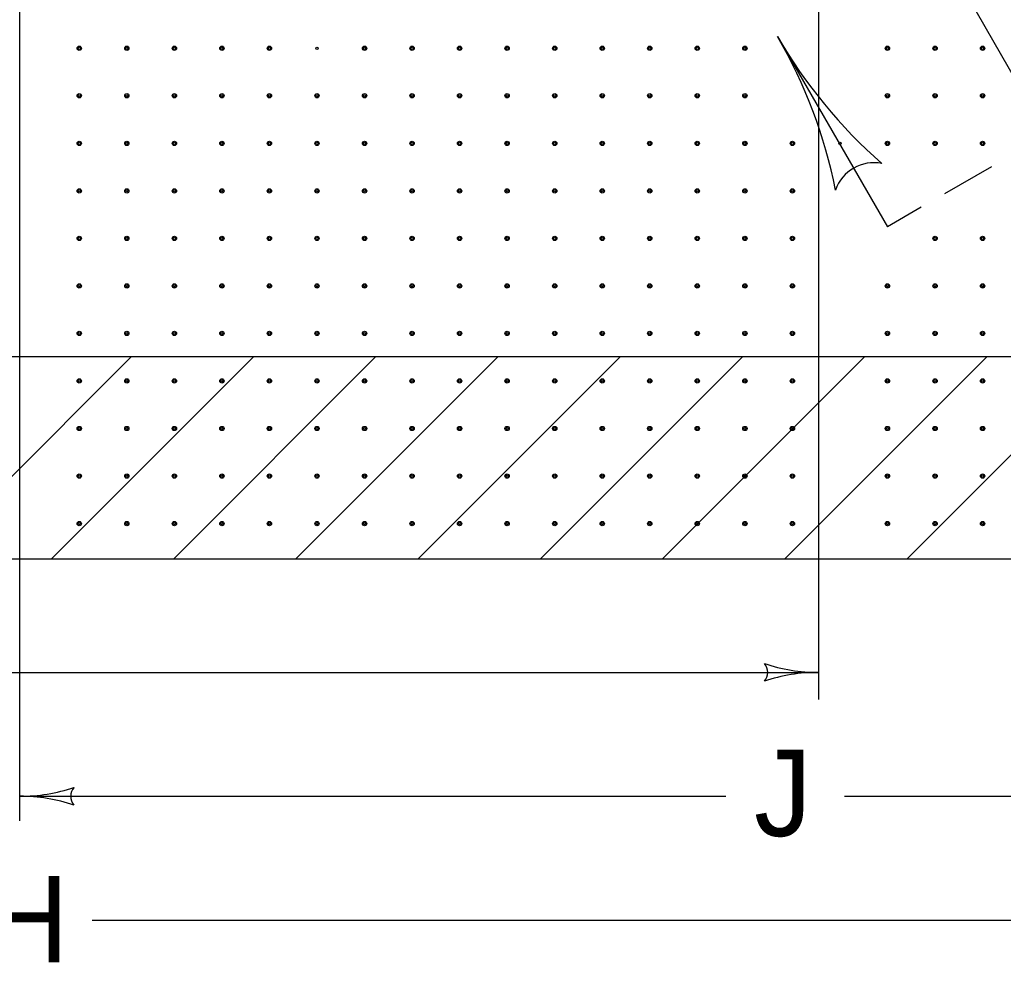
# Model space of a CAD drawing. Extents: x 1007 to 1035.5, y 1000.5 to 1021.5.
# Drawn here: x 1012.034 to 1014.312, y 1015.272 to 1017.456 of the extents above; entities that cross this region are included whole.
import ezdxf

# ---------------------------------------------------------------- set-up
doc = ezdxf.new("R2010")
doc.units = 0
doc.layers.add('Level 1', color=7, linetype='Continuous')

msp = doc.modelspace()

# ---------------------------------------------------------------- linework, layer by layer
at = {"layer": 'Level 1'}
for p, q in [((1013.8841, 1018.9217), (1013.8841, 1015.8815)), ((1012.0343, 1015.6003), (1012.0343, 1018.7382)), ((1013.5584, 1018.6799), (1014.7081, 1016.6758)), ((1013.7893, 1017.4174), (1014.0438, 1016.9767)), ((1014.2845, 1017.1157), (1014.1761, 1017.053)), ((1014.1221, 1017.0217), (1014.0438, 1016.9767)), ((1008.676, 1016.6758), (1015.3948, 1016.6758)), ((1011.8234, 1016.2065), (1012.2928, 1016.6758)), ((1012.1065, 1016.2065), (1012.5758, 1016.6758)), ((1012.3898, 1016.2065), (1012.859, 1016.6758)), ((1012.6729, 1016.2065), (1013.1423, 1016.6758)), ((1012.956, 1016.2065), (1013.4253, 1016.6758)), ((1013.2393, 1016.2065), (1013.7086, 1016.6758)), ((1013.5223, 1016.2065), (1013.9917, 1016.6758)), ((1013.8056, 1016.2065), (1014.2748, 1016.6758)), ((1014.0887, 1016.2065), (1014.558, 1016.6758)), ((1015.5198, 1016.2065), (1008.5511, 1016.2065)), ((1011.3861, 1015.944), (1013.8841, 1015.944)), ((1012.0343, 1015.657), (1013.6221, 1015.657)), ((1013.6221, 1015.657), (1013.6698, 1015.657)), ((1013.9442, 1015.657), (1014.0554, 1015.657)), ((1014.0261, 1015.657), (1015.4859, 1015.657)), ((1012.2016, 1015.3698), (1015.4859, 1015.3698))]:
    msp.add_line(p, q, dxfattribs=at)
for centre, radius in [((1012.1717, 1017.3901), 0.00501), ((1012.1717, 1017.3901), 0.0025), ((1012.2819, 1017.3901), 0.00501), ((1012.2819, 1017.3901), 0.0025), ((1012.392, 1017.3901), 0.00501), ((1012.392, 1017.3901), 0.0025), ((1012.5021, 1017.3901), 0.00501), ((1012.5021, 1017.3901), 0.0025), ((1012.6122, 1017.3901), 0.00501), ((1012.6122, 1017.3901), 0.0025), ((1012.7224, 1017.3901), 0.0025), ((1012.8325, 1017.3901), 0.00501), ((1012.8325, 1017.3901), 0.0025), ((1012.9426, 1017.3901), 0.00501), ((1012.9426, 1017.3901), 0.0025), ((1013.0528, 1017.3901), 0.00501), ((1013.0528, 1017.3901), 0.0025), ((1013.1629, 1017.3901), 0.00501), ((1013.1629, 1017.3901), 0.0025), ((1013.273, 1017.3901), 0.00501), ((1013.273, 1017.3901), 0.0025), ((1013.3831, 1017.3901), 0.00501), ((1013.3831, 1017.3901), 0.0025), ((1013.4933, 1017.3901), 0.00501), ((1013.4933, 1017.3901), 0.0025), ((1013.6034, 1017.3901), 0.00501), ((1013.6034, 1017.3901), 0.0025), ((1013.7135, 1017.3901), 0.00501), ((1013.7135, 1017.3901), 0.0025), ((1014.0439, 1017.3901), 0.00501), ((1014.0439, 1017.3901), 0.0025), ((1014.154, 1017.3901), 0.00501), ((1014.154, 1017.3901), 0.0025), ((1014.2642, 1017.3901), 0.00501), ((1014.2642, 1017.3901), 0.0025), ((1012.1717, 1017.28), 0.00501), ((1012.1717, 1017.28), 0.0025), ((1012.2819, 1017.28), 0.00501), ((1012.2819, 1017.28), 0.0025), ((1012.392, 1017.28), 0.00501), ((1012.392, 1017.28), 0.0025), ((1012.5021, 1017.28), 0.00501), ((1012.5021, 1017.28), 0.0025), ((1012.6122, 1017.28), 0.00501), ((1012.6122, 1017.28), 0.0025), ((1012.7224, 1017.28), 0.00501), ((1012.7224, 1017.28), 0.0025), ((1012.8325, 1017.28), 0.00501), ((1012.8325, 1017.28), 0.0025), ((1012.9426, 1017.28), 0.00501), ((1012.9426, 1017.28), 0.0025), ((1013.0528, 1017.28), 0.00501), ((1013.0528, 1017.28), 0.0025), ((1013.1629, 1017.28), 0.00501), ((1013.1629, 1017.28), 0.0025), ((1013.273, 1017.28), 0.00501), ((1013.273, 1017.28), 0.0025), ((1013.3831, 1017.28), 0.00501), ((1013.3831, 1017.28), 0.0025), ((1013.4933, 1017.28), 0.00501), ((1013.4933, 1017.28), 0.0025), ((1013.6034, 1017.28), 0.00501), ((1013.6034, 1017.28), 0.0025), ((1013.7135, 1017.28), 0.00501), ((1013.7135, 1017.28), 0.0025), ((1014.0439, 1017.28), 0.00501), ((1014.0439, 1017.28), 0.0025), ((1014.154, 1017.28), 0.00501), ((1014.154, 1017.28), 0.0025), ((1014.2642, 1017.28), 0.00501), ((1014.2642, 1017.28), 0.0025), ((1012.1717, 1017.1698), 0.00501), ((1012.1717, 1017.1698), 0.0025), ((1012.2819, 1017.1698), 0.00501), ((1012.2819, 1017.1698), 0.0025), ((1012.392, 1017.1698), 0.00501), ((1012.392, 1017.1698), 0.0025), ((1012.5021, 1017.1698), 0.00501), ((1012.5021, 1017.1698), 0.0025), ((1012.6122, 1017.1698), 0.00501), ((1012.6122, 1017.1698), 0.0025), ((1012.7224, 1017.1698), 0.00501), ((1012.7224, 1017.1698), 0.0025), ((1012.8325, 1017.1698), 0.00501), ((1012.8325, 1017.1698), 0.0025), ((1012.9426, 1017.1698), 0.00501), ((1012.9426, 1017.1698), 0.0025), ((1013.0528, 1017.1698), 0.00501), ((1013.0528, 1017.1698), 0.0025), ((1013.1629, 1017.1698), 0.00501), ((1013.1629, 1017.1698), 0.0025), ((1013.273, 1017.1698), 0.00501), ((1013.273, 1017.1698), 0.0025), ((1013.3831, 1017.1698), 0.00501), ((1013.3831, 1017.1698), 0.0025), ((1013.4933, 1017.1698), 0.00501), ((1013.4933, 1017.1698), 0.0025), ((1013.6034, 1017.1698), 0.00501), ((1013.6034, 1017.1698), 0.0025), ((1013.7135, 1017.1698), 0.00501), ((1013.7135, 1017.1698), 0.0025), ((1013.8236, 1017.1698), 0.00501), ((1013.8236, 1017.1698), 0.0025), ((1013.9338, 1017.1698), 0.0025), ((1014.0439, 1017.1698), 0.00501), ((1014.0439, 1017.1698), 0.0025), ((1014.154, 1017.1698), 0.00501), ((1014.154, 1017.1698), 0.0025), ((1014.2642, 1017.1698), 0.00501), ((1014.2642, 1017.1698), 0.0025), ((1012.1717, 1017.0597), 0.00501), ((1012.1717, 1017.0597), 0.0025), ((1012.2819, 1017.0597), 0.00501), ((1012.2819, 1017.0597), 0.0025), ((1012.392, 1017.0597), 0.00501), ((1012.392, 1017.0597), 0.0025), ((1012.5021, 1017.0597), 0.00501), ((1012.5021, 1017.0597), 0.0025), ((1012.6122, 1017.0597), 0.00501), ((1012.6122, 1017.0597), 0.0025), ((1012.7224, 1017.0597), 0.00501), ((1012.7224, 1017.0597), 0.0025), ((1012.8325, 1017.0597), 0.00501), ((1012.8325, 1017.0597), 0.0025), ((1012.9426, 1017.0597), 0.00501), ((1012.9426, 1017.0597), 0.0025), ((1013.0528, 1017.0597), 0.00501), ((1013.0528, 1017.0597), 0.0025), ((1013.1629, 1017.0597), 0.00501), ((1013.1629, 1017.0597), 0.0025), ((1013.273, 1017.0597), 0.00501), ((1013.273, 1017.0597), 0.0025), ((1013.3831, 1017.0597), 0.00501), ((1013.3831, 1017.0597), 0.0025), ((1013.4933, 1017.0597), 0.00501), ((1013.4933, 1017.0597), 0.0025), ((1013.6034, 1017.0597), 0.00501), ((1013.6034, 1017.0597), 0.0025), ((1013.7135, 1017.0597), 0.00501), ((1013.7135, 1017.0597), 0.0025), ((1013.8236, 1017.0597), 0.00501), ((1013.8236, 1017.0597), 0.0025), ((1012.1717, 1016.9496), 0.00501), ((1012.1717, 1016.9496), 0.0025), ((1012.2819, 1016.9496), 0.00501), ((1012.2819, 1016.9496), 0.0025), ((1012.392, 1016.9496), 0.00501), ((1012.392, 1016.9496), 0.0025), ((1012.5021, 1016.9496), 0.00501), ((1012.5021, 1016.9496), 0.0025), ((1012.6122, 1016.9496), 0.00501), ((1012.6122, 1016.9496), 0.0025), ((1012.7224, 1016.9496), 0.00501), ((1012.7224, 1016.9496), 0.0025), ((1012.8325, 1016.9496), 0.00501), ((1012.8325, 1016.9496), 0.0025), ((1012.9426, 1016.9496), 0.00501), ((1012.9426, 1016.9496), 0.0025), ((1013.0528, 1016.9496), 0.00501), ((1013.0528, 1016.9496), 0.0025), ((1013.1629, 1016.9496), 0.00501), ((1013.1629, 1016.9496), 0.0025), ((1013.273, 1016.9496), 0.00501), ((1013.273, 1016.9496), 0.0025), ((1013.3831, 1016.9496), 0.00501), ((1013.3831, 1016.9496), 0.0025), ((1013.4933, 1016.9496), 0.00501), ((1013.4933, 1016.9496), 0.0025), ((1013.6034, 1016.9496), 0.00501), ((1013.6034, 1016.9496), 0.0025), ((1013.7135, 1016.9496), 0.00501), ((1013.7135, 1016.9496), 0.0025), ((1013.8236, 1016.9496), 0.00501), ((1013.8236, 1016.9496), 0.0025), ((1014.154, 1016.9496), 0.00501), ((1014.154, 1016.9496), 0.0025), ((1014.2642, 1016.9496), 0.00501), ((1014.2642, 1016.9496), 0.0025), ((1012.1717, 1016.8395), 0.00501), ((1012.1717, 1016.8395), 0.0025), ((1012.2819, 1016.8395), 0.00501), ((1012.2819, 1016.8395), 0.0025), ((1012.392, 1016.8395), 0.00501), ((1012.392, 1016.8395), 0.0025), ((1012.5021, 1016.8395), 0.00501), ((1012.5021, 1016.8395), 0.0025), ((1012.6122, 1016.8395), 0.00501), ((1012.6122, 1016.8395), 0.0025), ((1012.7224, 1016.8395), 0.00501), ((1012.7224, 1016.8395), 0.0025), ((1012.8325, 1016.8395), 0.00501), ((1012.8325, 1016.8395), 0.0025), ((1012.9426, 1016.8395), 0.00501), ((1012.9426, 1016.8395), 0.0025), ((1013.0528, 1016.8395), 0.00501), ((1013.0528, 1016.8395), 0.0025), ((1013.1629, 1016.8395), 0.00501), ((1013.1629, 1016.8395), 0.0025), ((1013.273, 1016.8395), 0.00501), ((1013.273, 1016.8395), 0.0025), ((1013.3831, 1016.8395), 0.00501), ((1013.3831, 1016.8395), 0.0025), ((1013.4933, 1016.8395), 0.00501), ((1013.4933, 1016.8395), 0.0025), ((1013.6034, 1016.8395), 0.00501), ((1013.6034, 1016.8395), 0.0025), ((1013.7135, 1016.8395), 0.00501), ((1013.7135, 1016.8395), 0.0025), ((1013.8236, 1016.8395), 0.00501), ((1013.8236, 1016.8395), 0.0025), ((1014.0439, 1016.8395), 0.00501), ((1014.0439, 1016.8395), 0.0025), ((1014.154, 1016.8395), 0.00501), ((1014.154, 1016.8395), 0.0025), ((1014.2642, 1016.8395), 0.00501), ((1014.2642, 1016.8395), 0.0025), ((1012.1717, 1016.7293), 0.00501), ((1012.1717, 1016.7293), 0.0025), ((1012.2819, 1016.7293), 0.00501), ((1012.2819, 1016.7293), 0.0025), ((1012.392, 1016.7293), 0.00501), ((1012.392, 1016.7293), 0.0025), ((1012.5021, 1016.7293), 0.00501), ((1012.5021, 1016.7293), 0.0025), ((1012.6122, 1016.7293), 0.00501), ((1012.6122, 1016.7293), 0.0025), ((1012.7224, 1016.7293), 0.00501), ((1012.7224, 1016.7293), 0.0025), ((1012.8325, 1016.7293), 0.00501), ((1012.8325, 1016.7293), 0.0025), ((1012.9426, 1016.7293), 0.00501), ((1012.9426, 1016.7293), 0.0025), ((1013.0528, 1016.7293), 0.00501), ((1013.0528, 1016.7293), 0.0025), ((1013.1629, 1016.7293), 0.00501), ((1013.1629, 1016.7293), 0.0025), ((1013.273, 1016.7293), 0.00501), ((1013.273, 1016.7293), 0.0025), ((1013.3831, 1016.7293), 0.00501), ((1013.3831, 1016.7293), 0.0025), ((1013.4933, 1016.7293), 0.00501), ((1013.4933, 1016.7293), 0.0025), ((1013.6034, 1016.7293), 0.00501), ((1013.6034, 1016.7293), 0.0025), ((1013.7135, 1016.7293), 0.00501), ((1013.7135, 1016.7293), 0.0025), ((1013.8236, 1016.7293), 0.00501), ((1013.8236, 1016.7293), 0.0025), ((1014.0439, 1016.7293), 0.00501), ((1014.0439, 1016.7293), 0.0025), ((1014.154, 1016.7293), 0.00501), ((1014.154, 1016.7293), 0.0025), ((1014.2642, 1016.7293), 0.00501), ((1014.2642, 1016.7293), 0.0025), ((1012.1717, 1016.6192), 0.00501), ((1012.1717, 1016.6192), 0.0025), ((1012.2819, 1016.6192), 0.00501), ((1012.2819, 1016.6192), 0.0025), ((1012.392, 1016.6192), 0.00501), ((1012.392, 1016.6192), 0.0025), ((1012.5021, 1016.6192), 0.00501), ((1012.5021, 1016.6192), 0.0025), ((1012.6122, 1016.6192), 0.00501), ((1012.6122, 1016.6192), 0.0025), ((1012.7224, 1016.6192), 0.00501), ((1012.7224, 1016.6192), 0.0025), ((1012.8325, 1016.6192), 0.00501), ((1012.8325, 1016.6192), 0.0025), ((1012.9426, 1016.6192), 0.00501), ((1012.9426, 1016.6192), 0.0025), ((1013.0528, 1016.6192), 0.00501), ((1013.0528, 1016.6192), 0.0025), ((1013.1629, 1016.6192), 0.00501), ((1013.1629, 1016.6192), 0.0025), ((1013.273, 1016.6192), 0.00501), ((1013.273, 1016.6192), 0.0025), ((1013.3831, 1016.6192), 0.00501), ((1013.3831, 1016.6192), 0.0025), ((1013.4933, 1016.6192), 0.00501), ((1013.4933, 1016.6192), 0.0025), ((1013.6034, 1016.6192), 0.00501), ((1013.6034, 1016.6192), 0.0025), ((1013.7135, 1016.6192), 0.00501), ((1013.7135, 1016.6192), 0.0025), ((1013.8236, 1016.6192), 0.00501), ((1013.8236, 1016.6192), 0.0025), ((1014.0439, 1016.6192), 0.00501), ((1014.0439, 1016.6192), 0.0025), ((1014.154, 1016.6192), 0.00501), ((1014.154, 1016.6192), 0.0025), ((1014.2642, 1016.6192), 0.00501), ((1014.2642, 1016.6192), 0.0025), ((1012.1717, 1016.5091), 0.00501), ((1012.1717, 1016.5091), 0.0025), ((1012.2819, 1016.5091), 0.00501), ((1012.2819, 1016.5091), 0.0025), ((1012.392, 1016.5091), 0.00501), ((1012.392, 1016.5091), 0.0025), ((1012.5021, 1016.5091), 0.00501), ((1012.5021, 1016.5091), 0.0025), ((1012.6122, 1016.5091), 0.00501), ((1012.6122, 1016.5091), 0.0025), ((1012.7224, 1016.5091), 0.00501), ((1012.7224, 1016.5091), 0.0025), ((1012.8325, 1016.5091), 0.00501), ((1012.8325, 1016.5091), 0.0025), ((1012.9426, 1016.5091), 0.00501), ((1012.9426, 1016.5091), 0.0025), ((1013.0528, 1016.5091), 0.00501), ((1013.0528, 1016.5091), 0.0025), ((1013.1629, 1016.5091), 0.00501), ((1013.1629, 1016.5091), 0.0025), ((1013.273, 1016.5091), 0.00501), ((1013.273, 1016.5091), 0.0025), ((1013.3831, 1016.5091), 0.00501), ((1013.3831, 1016.5091), 0.0025), ((1013.4933, 1016.5091), 0.00501), ((1013.4933, 1016.5091), 0.0025), ((1013.6034, 1016.5091), 0.00501), ((1013.6034, 1016.5091), 0.0025), ((1013.7135, 1016.5091), 0.00501), ((1013.7135, 1016.5091), 0.0025), ((1013.8236, 1016.5091), 0.00501), ((1013.8236, 1016.5091), 0.0025), ((1014.0439, 1016.5091), 0.00501), ((1014.0439, 1016.5091), 0.0025), ((1014.154, 1016.5091), 0.00501), ((1014.154, 1016.5091), 0.0025), ((1014.2642, 1016.5091), 0.00501), ((1014.2642, 1016.5091), 0.0025), ((1012.1717, 1016.3989), 0.00501), ((1012.1717, 1016.3989), 0.0025), ((1012.2819, 1016.3989), 0.00501), ((1012.2819, 1016.3989), 0.0025), ((1012.392, 1016.3989), 0.00501), ((1012.392, 1016.3989), 0.0025), ((1012.5021, 1016.3989), 0.00501), ((1012.5021, 1016.3989), 0.0025), ((1012.6122, 1016.3989), 0.00501), ((1012.6122, 1016.3989), 0.0025), ((1012.7224, 1016.3989), 0.00501), ((1012.7224, 1016.3989), 0.0025), ((1012.8325, 1016.3989), 0.00501), ((1012.8325, 1016.3989), 0.0025), ((1012.9426, 1016.3989), 0.00501), ((1012.9426, 1016.3989), 0.0025), ((1013.0528, 1016.3989), 0.00501), ((1013.0528, 1016.3989), 0.0025), ((1013.1629, 1016.3989), 0.00501), ((1013.1629, 1016.3989), 0.0025), ((1013.273, 1016.3989), 0.00501), ((1013.273, 1016.3989), 0.0025), ((1013.3831, 1016.3989), 0.00501), ((1013.3831, 1016.3989), 0.0025), ((1013.4933, 1016.3989), 0.00501), ((1013.4933, 1016.3989), 0.0025), ((1013.6034, 1016.3989), 0.00501), ((1013.6034, 1016.3989), 0.0025), ((1013.7135, 1016.3989), 0.00501), ((1013.7135, 1016.3989), 0.0025), ((1013.8236, 1016.3989), 0.00501), ((1013.8236, 1016.3989), 0.0025), ((1014.0439, 1016.3989), 0.00501), ((1014.0439, 1016.3989), 0.0025), ((1014.154, 1016.3989), 0.00501), ((1014.154, 1016.3989), 0.0025), ((1014.2642, 1016.3989), 0.00501), ((1014.2642, 1016.3989), 0.0025), ((1012.1717, 1016.2888), 0.00501), ((1012.1717, 1016.2888), 0.0025), ((1012.2819, 1016.2888), 0.00501), ((1012.2819, 1016.2888), 0.0025), ((1012.392, 1016.2888), 0.00501), ((1012.392, 1016.2888), 0.0025), ((1012.5021, 1016.2888), 0.00501), ((1012.5021, 1016.2888), 0.0025), ((1012.6122, 1016.2888), 0.00501), ((1012.6122, 1016.2888), 0.0025), ((1012.7224, 1016.2888), 0.00501), ((1012.7224, 1016.2888), 0.0025), ((1012.8325, 1016.2888), 0.00501), ((1012.8325, 1016.2888), 0.0025), ((1012.9426, 1016.2888), 0.00501), ((1012.9426, 1016.2888), 0.0025), ((1013.0528, 1016.2888), 0.00501), ((1013.0528, 1016.2888), 0.0025), ((1013.1629, 1016.2888), 0.00501), ((1013.1629, 1016.2888), 0.0025), ((1013.273, 1016.2888), 0.00501), ((1013.273, 1016.2888), 0.0025), ((1013.3831, 1016.2888), 0.00501), ((1013.3831, 1016.2888), 0.0025), ((1013.4933, 1016.2888), 0.00501), ((1013.4933, 1016.2888), 0.0025), ((1013.6034, 1016.2888), 0.00501), ((1013.6034, 1016.2888), 0.0025), ((1013.7135, 1016.2888), 0.00501), ((1013.7135, 1016.2888), 0.0025), ((1013.8236, 1016.2888), 0.00501), ((1013.8236, 1016.2888), 0.0025), ((1014.0439, 1016.2888), 0.00501), ((1014.0439, 1016.2888), 0.0025), ((1014.154, 1016.2888), 0.00501), ((1014.154, 1016.2888), 0.0025), ((1014.2642, 1016.2888), 0.00501), ((1014.2642, 1016.2888), 0.0025)]:
    msp.add_circle(centre, radius, dxfattribs=at)
for centre, radius, start, end in [((1014.8052, 1018.0041), 1.1732, 209.9968, 210.009), ((1014.8052, 1018.0041), 1.1732, 210.009, 228.6778), ((1012.7733, 1016.8306), 1.1732, 11.3562, 30.0029), ((1014.0123, 1017.031), 0.0939, 78.7836, 160.9003), ((1013.7352, 1015.944), 0.0313, 318.7746, 40.8913), ((1013.884, 1016.3353), 0.3914, 251.3472, 269.9939), ((1013.884, 1015.5526), 0.3914, 90, 108.6688), ((1013.884, 1015.5526), 0.3914, 89.9878, 90), ((1012.0342, 1016.0483), 0.3914, 270, 288.6688), ((1012.0342, 1016.0483), 0.3914, 269.9878, 270), ((1012.0342, 1015.2656), 0.3914, 71.3472, 89.9939), ((1012.1831, 1015.6569), 0.0313, 138.7746, 220.8913)]:
    msp.add_arc(centre, radius, start, end, dxfattribs=at)

# ---------------------------------------------------------------- texts
for s, p in [('J', (1013.7347, 1015.5647)), ('H', (1011.9544, 1015.2722)), ('H', (1011.9544, 1015.2722))]:
    msp.add_text(s, height=0.2002, dxfattribs=at).set_placement(p)

doc.saveas('drawing.dxf')
